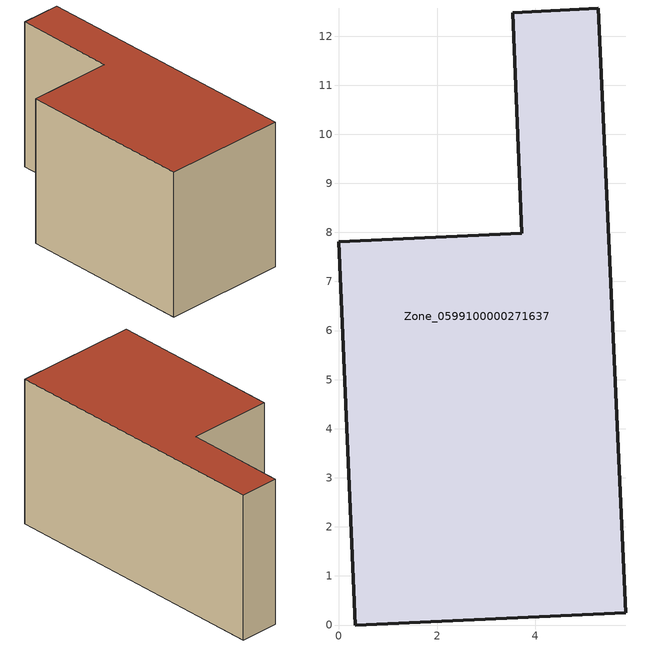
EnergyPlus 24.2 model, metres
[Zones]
Zone_0599100000271637
 floor ground (C_G): 3.72,7.98 3.54,12.48 5.28,12.57 5.84,0.25 0.33,0 0,7.81 z0
 wall outside (C_F): 5.84,0.25 5.28,12.57 3.54,12.48 3.72,7.98 0,7.81 0.33,0 5.84,0.25 z0:6.61
 roof outside (C_R): 0.33,0 5.84,0.25 5.28,12.57 3.54,12.48 3.72,7.98 0,7.81 z6.61
[BUILDING]
Pand.0599100000271637: North Axis=0; Terrain=City; Loads Convergence Tolerance Value=0.04; Temperature Convergence Tolerance Value=0.4; Solar Distribution=FullExterior; Maximum Number of Warmup Days=25; Minimum Number of Warmup Days=1
[Site:Location]
Rotterdam.The.Hague.AP_ZH_NLD Design_Conditions: Latitude=51.96; Longitude=4.45; Time Zone=1; Elevation=-4.5
[SITE:GROUNDTEMPERATURE:BUILDINGSURFACE]
18, 18, 18, 18, 18, 18, 18, 18, 18, 18, 18, 18
[MATERIAL] Thermal Absorptance=0.9; Solar Absorptance=0.7; Visible Absorptance=0.7
Name | Roughness | Thickness | Conductivity | Density | Specific Heat
G.TC.1946 | MediumSmooth | 0.15 | 1 | 540 | 1210
F.TC.1946 | Rough | 0.3 | 0.857143 | 1920 | 840
R.TC.1946 | MediumRough | 0.2 | 0.909091 | 1500 | 1000
[CONSTRUCTION]
C_G: G.TC.1946
C_F: F.TC.1946
C_R: R.TC.1946
[ZONE]
Zone_0599100000271637: Type=1; Multiplier=1; Ceiling Height=Autocalculate; Volume=Autocalculate; Floor Area=autocalculate; Part of Total Floor Area=Yes
[ZONEINFILTRATION:DESIGNFLOWRATE]
Infil_Zone_0599100000271637: Zone or ZoneList or Space or SpaceList=Zone_0599100000271637; Schedule=AlwaysOn; Design Flow Rate Calculation Method=Flow/Area; Flow Rate per Floor Area=0.003; Constant Term Coefficient=1; Temperature Term Coefficient=0; Velocity Term Coefficient=0; Velocity Squared Term Coefficient=0
[HVACTEMPLATE:ZONE:IDEALLOADSAIRSYSTEM]
Zone_0599100000271637: Maximum Heating Supply Air Temperature=50; Minimum Cooling Supply Air Temperature=13; Maximum Heating Supply Air Humidity Ratio=0.0156; Minimum Cooling Supply Air Humidity Ratio=0.0077; Heating Limit=NoLimit; Cooling Limit=NoLimit; Dehumidification Control Type=ConstantSensibleHeatRatio; Cooling Sensible Heat Ratio=0.7; Dehumidification Setpoint=60; Humidification Control Type=None; Humidification Setpoint=30; Outdoor Air Method=None; Outdoor Air Flow Rate per Person=0.00944; Outdoor Air Flow Rate per Zone Floor Area=0; Outdoor Air Flow Rate per Zone=0; Demand Controlled Ventilation Type=None; Outdoor Air Economizer Type=NoEconomizer; Heat Recovery Type=None; Sensible Heat Recovery Effectiveness=0.7; Latent Heat Recovery Effectiveness=0.65
[ZONECONTROL:THERMOSTAT]
ThermostatControl_Zone_0599100000271637: Zone or ZoneList=Zone_0599100000271637; Control Type Schedule=DualSetpointControlType; Control 1=Thermostat_Zone_0599100000271637; Temperature Difference Between Cutout And Setpoint=0
[THERMOSTATSETPOINT:DUALSETPOINT]
Thermostat_Zone_0599100000271637: Heating Setpoint Temperature Schedule=HeatingSetpoint_Zone_0599100000271637; Cooling Setpoint Temperature Schedule=CoolingSetpoint_Zone_0599100000271637
[SCHEDULE:COMPACT]
HeatingSetpoint_Zone_0599100000271637: Through: 12/31, For: AllDays, Until: 24:00, 21
CoolingSetpoint_Zone_0599100000271637: Through: 12/31, For: AllDays, Until: 24:00, 24
DualSetpointControlType: Through: 12/31, For: AllDays, Until: 24:00, 4
AlwaysOn: Through: 12/31, For: AllDays, Until: 24:00, 1
